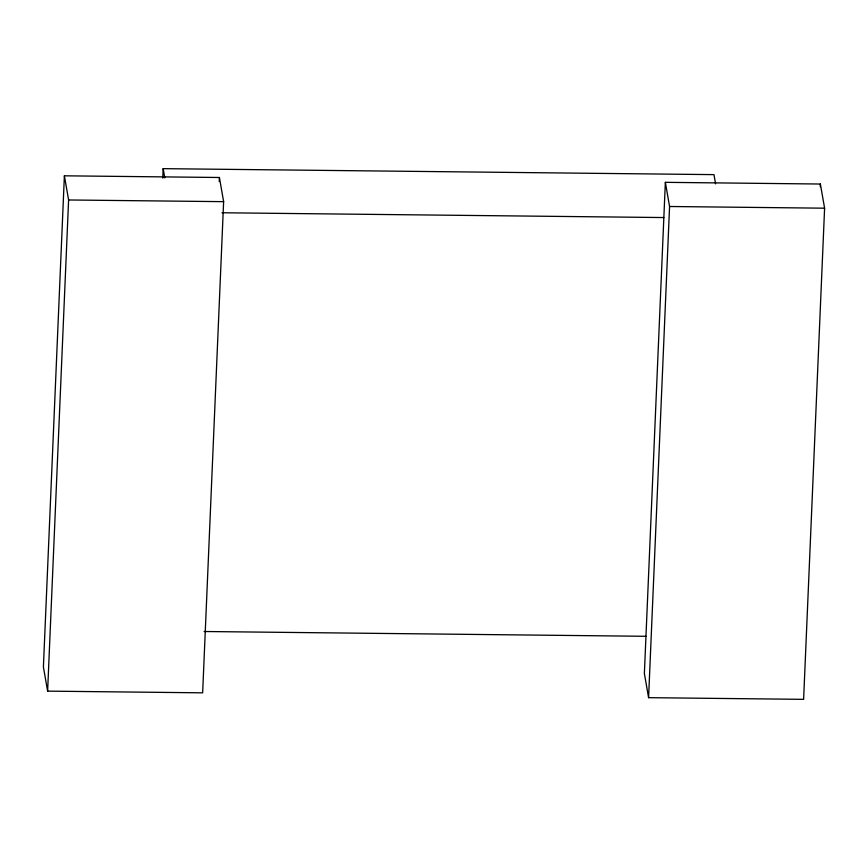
<?xml version="1.0" encoding="UTF-8"?>
<svg xmlns="http://www.w3.org/2000/svg" width="868" height="868" viewBox="0 0 868 868"><rect width="100%" height="100%" fill="white"/><g stroke="black" fill="none" stroke-linecap="round" stroke-linejoin="round"><path stroke-width="1.3" d="M64.384 175.813L43.4 666.982L47.621 691.134L202.645 692.827L223.629 201.658L219.409 177.495L64.384 175.813L68.605 199.976L47.621 691.134M162.761 178.103L163.162 168.652L713.973 174.631L715.59 183.875M219.235 181.553L219.409 177.495M665.355 182.334L644.371 673.503L648.591 697.666L803.616 699.348L824.6 208.19L820.379 184.027L665.355 182.334L669.575 206.497L648.591 697.666M820.271 186.728L820.379 184.027M68.605 199.976L223.629 201.658M669.575 206.497L824.6 208.19M221.969 212.758L663.857 217.553M204.078 631.503L645.966 636.298M163.162 168.652L164.779 177.886"/></g></svg>
